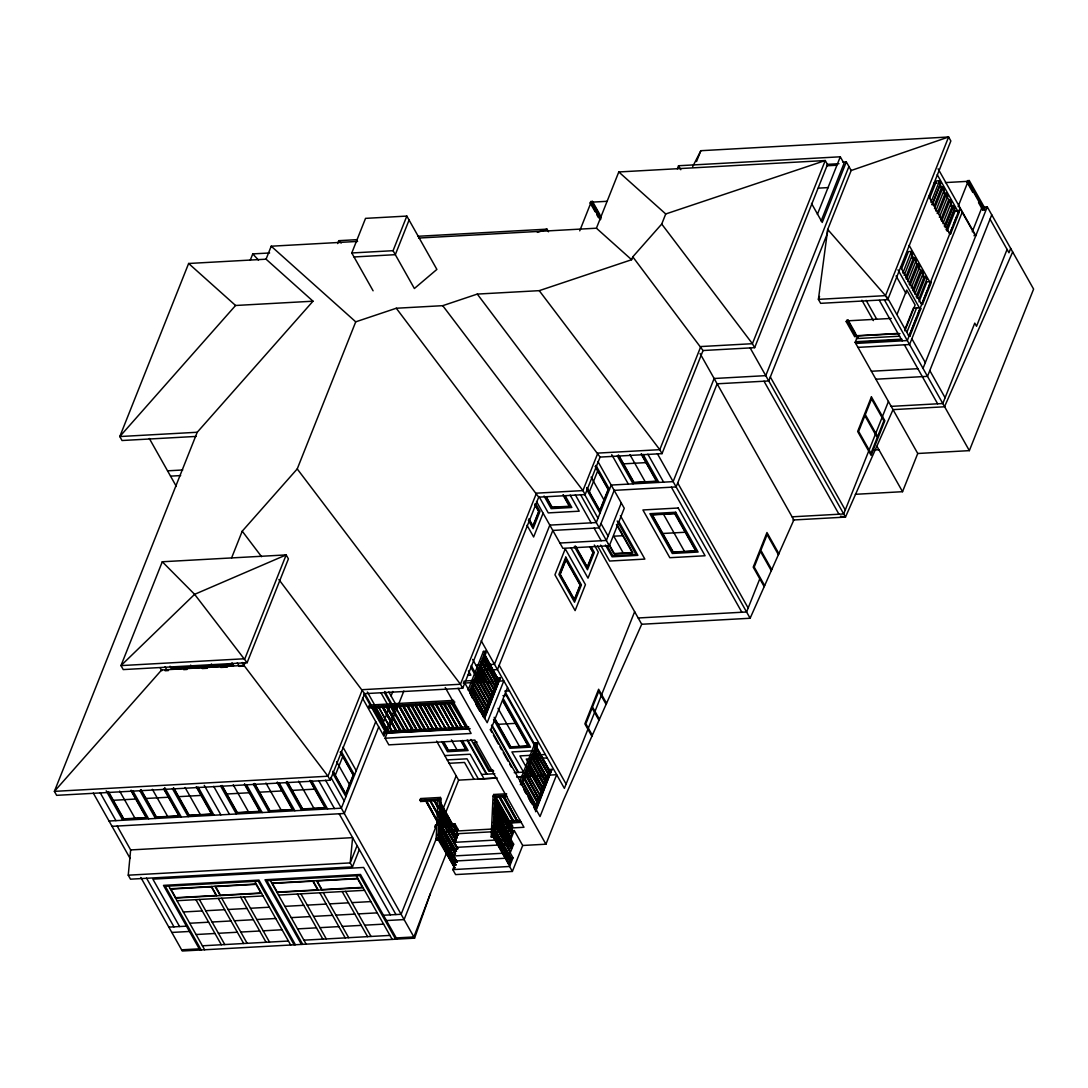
<?xml version="1.0" encoding="UTF-8"?>
<svg xmlns="http://www.w3.org/2000/svg" width="1088" height="1088" viewBox="0 0 1088 1088"><rect width="100%" height="100%" fill="white"/><g stroke="black" fill="none" stroke-linecap="round" stroke-linejoin="round"><path stroke-width="1.5" d="M436.098 839.977L438.015 799.163L438.763 800.482L420.689 801.489L419.941 800.156L420.594 798.538L440.382 797.436L441.13 798.769L438.763 840.249L436.098 839.977L438.763 840.249M437.743 825.234L437.906 821.875M437.825 839.882L440.382 797.436M438.437 838.073L437.743 838.957L454.73 867.925L438.437 838.073L454.73 867.925M439.076 824.446L439.035 825.289L450.65 824.65M429.515 799.938L457.667 848.531L438.845 815.388M439.674 811.662L439.715 810.818L456.008 840.67L439.022 811.702L456.008 840.67M440.096 802.577L440.137 801.734L458.306 834.904L440.055 803.692M495.543 797.341L493.816 837.202L492.102 837.298L491.164 836.93L493.068 796.117L493.721 794.485L506.627 793.778L505.974 795.396L493.068 796.117M492.102 837.298L492.334 832.252M493.272 812.124L493.435 808.765M493.816 837.202L492.878 836.835L494.795 796.022L509.524 822.025L495.462 798.266M494.727 804.086L494.768 803.23L511.999 834.741L494.904 805.582M359.326 849.578L352.444 866.878L130.492 879.172L128.248 875.187L130.642 849.932L117.191 826.05M855.345 494.306L902.537 491.694L917.742 453.492L855.168 342.448L857.752 335.947L899.966 333.608M140.842 877.472L182.281 951.007L414.569 938.155L430.644 892.894L447.862 849.633L457.708 849.089M430.358 893.615L413.889 936.958L396.25 937.938M400.466 731.748L401.322 731.177L400.466 731.748L386.267 706.547M451.67 825.221L452.526 824.65L451.67 825.221L440.626 805.623M278.895 579.537L364.63 693.668L330.222 780.205L56.644 795.342L54.4 791.37L197.227 432.262L313.004 301.199L266.057 259.189L188.632 263.486L119.802 436.546L122.033 440.518L196.098 436.424M250.267 260.168L252.756 253.898L269.62 252.974M266.057 259.189L271.211 246.214L357.598 241.427M162.289 561.762L120.986 665.598L123.23 669.582L247.112 662.714L288.415 558.878L286.171 554.907L162.289 561.762L194.616 594.334L247.112 662.714M337.647 243.562L338.79 240.679L357.258 239.646M373.089 290.795L351.778 252.974L365.541 218.362L406.83 216.077L436.886 269.416L414.378 288.51L393.067 250.689L406.83 216.077M231.594 557.926L242.23 531.175L297.228 468.928L355.735 321.83L396.277 308.244L442.734 305.674L477.292 294.086L539.24 290.659L631.625 259.719L632.781 256.836L661.722 224.06L665.734 213.969L825.262 160.534L827.506 164.519L754.65 347.67L703.038 350.526L632.781 256.836M409.074 220.048L395.311 254.674L354.022 256.958M245.126 662.51L243.97 665.421L161.65 669.977M335.281 775.309L342.734 756.554M454.158 703.324L369.485 708.002L368.737 706.683L369.39 705.065L453.723 700.386M374 707.227L374.87 706.656L388.851 732.387L374 707.227L388.851 732.387M392.292 732.197L378.311 706.466L392.931 732.17M375.741 721.643L341.333 808.18L109.045 821.032M378.733 726.947L344.311 813.484L112.037 826.336M391.068 695.939L392.85 691.465M595.122 211.738L590.172 202.953L590.743 201.511L592.47 201.416L599.896 214.608M579.741 230.833L590.838 202.912L600.304 219.708M600.97 218.974L591.886 202.858L592.47 201.416M470.002 728.946L383.683 733.203L384.363 731.49L468.71 726.825M408.639 731.299L394.658 705.554L409.278 731.258M383.969 733.706L384.363 731.49M396.29 705.228L385.968 731.19L372.939 708.043M439.62 831.966L523.981 827.288L474.858 740.085L388.824 744.858L385.084 738.222L403.852 691.03M412.719 731.068L398.738 705.323L412.719 731.068L413.59 730.497L399.378 705.296M388.198 732.428L375.006 708.084M418.567 238.054L596.414 228.208L618.786 171.958L825.262 160.534L752.406 343.699L754.65 347.67M383.044 706.194L397.025 731.938L382.391 706.234M357.095 845.594L350.214 862.906L352.444 866.878M414.868 704.97L429.719 730.13L414.868 704.97L415.725 704.385L429.719 730.13M404.546 731.517L405.416 730.946L404.546 731.517L390.347 706.33M422.824 705.051L423.681 704.48L437.879 729.681L423.042 704.507M426.918 704.834L441.973 729.45L428.781 705.106M403.471 705.065L417.452 730.81L402.818 705.106M427.557 704.793L441.973 729.45M430.998 704.602L446.053 729.218L432.861 704.888M420.893 730.619L421.75 730.034L420.893 730.619L406.694 705.418M431.65 704.562L446.053 729.218M435.091 704.371L435.513 703.297M424.986 730.388L425.843 729.817L424.986 730.388L410.788 705.187M435.73 704.344L436.166 703.256L450.146 729.001L435.295 703.841L450.146 729.001M439.171 704.154L440.028 703.569L454.226 728.77L439.389 703.61M429.066 730.17L429.923 729.586M443.265 703.922L458.32 728.552L444.339 702.807M419.818 704.167L433.799 729.898L419.954 705.595M443.904 703.882L458.32 728.552M447.345 703.691L462.4 728.321L449.208 703.977M437.24 729.708L423.259 703.977M447.984 703.664L462.4 728.321M437.879 729.681L423.898 703.936M451.438 703.474L466.494 728.09L452.54 702.263L466.494 728.09M441.334 729.49L442.19 728.906M445.414 729.259L446.27 728.688M364.63 693.668L462.713 688.242L538.71 497.148L396.277 308.244M420.689 801.489L421.342 799.857M449.494 729.028L450.364 728.457M468.03 690.132L483.426 651.399L485.37 651.29L486.118 652.623L470.084 692.92M453.587 728.81L439.606 703.066M455.369 854.298L425.422 800.17L455.369 854.298L439.198 826.785M454.226 728.77L440.246 703.038M437.689 821.671L426.074 800.129L440.055 825.874M469.35 691.574L485.37 651.29M677.307 168.858L678.545 165.743L840.29 156.794L844.016 163.431L821.127 221M484.378 714.707L471.036 688.935L485.03 714.68L470.179 689.506M475.062 680.639L489.11 704.398L474.912 679.198L475.769 678.626M480.502 666.93L494.564 690.703L480.366 665.502L481.222 664.918M495.924 687.276L481.943 661.531L495.924 687.276L481.073 662.102M543.089 513.182L533.623 536.982L527.027 525.273M457.667 728.579L443.686 702.848M461.761 728.362L448.569 704.018M465.841 728.13L466.738 727.464M696.524 161.554L700.849 150.702L948.614 136.993L950.858 140.964L887.754 299.622L820.651 303.334L818.407 299.363L827.723 229.459L851.17 170.503L948.614 136.993L885.51 295.637L887.754 299.622M435.567 824.976L435.173 827.179L435.567 824.976L454.947 823.902L458.034 829.382L456.77 831.123L453.968 826.146L440.096 826.907M438.029 821.454L401.118 914.274L383.479 915.253M439.906 816.734L456.171 775.826M482.868 716.652L498.263 677.933L500.317 677.824L484.582 718.597M483.766 715.605L488.077 704.766M489.314 701.665L493.626 690.826M494.85 687.725L497.937 679.973M485.738 711.28L486.608 710.709L485.738 711.28L471.539 686.079L486.39 711.253M473.77 682.081L487.75 707.826L473.906 683.522M488.471 704.439L475.266 680.095M489.831 701.012L490.688 700.427L489.831 701.012L470.832 667.23M491.83 697.544L477.85 671.813L491.83 697.544L477.999 673.241M492.551 694.158L493.408 693.586L492.551 694.158L479.142 670.358M493.911 690.73L494.564 690.703M495.271 687.303L481.29 661.572L482.582 661.49M496.645 683.876L497.502 683.305L496.645 683.876L482.446 658.689M484.663 654.677L498.644 680.422L484.704 656.118M439.212 828.906L458.606 780.137L436.614 741.118M485.03 714.68L471.036 688.935M489.11 704.398L475.13 678.654M436.642 837.774L404.097 919.578L386.471 920.557M484.296 718.094L500.317 677.824M444.353 825.098L443.714 825.139M439.77 809.472L447.794 824.908M507.538 687.507L490.906 729.327L540.042 816.53L556.675 774.697L516.868 776.914M538.71 497.148L585.167 494.578L600.086 457.082L477.292 294.086M589.37 491.844L597.679 470.927M456.77 831.123L458.034 829.382M455.369 840.698L456.226 840.126M439.919 806.276L457.164 837.787L440.11 807.786M457.667 834.931L458.524 834.36M454.73 854.325L455.586 853.754M456.525 851.414L438.641 819.93M457.028 848.558L430.154 799.898M457.667 848.531L439.498 815.361M452.798 869.611L456.239 860.962L513.019 857.82L509.578 866.47L512.38 871.447L455.6 874.589L452.798 869.611L509.578 866.47M454.09 867.952L454.947 867.381M438.641 833.53L455.886 865.042L438.831 835.04M438.858 828.988L457.028 862.158L439.008 830.443M502.642 796.946L503.105 795.777M621.275 502.955L606.37 540.45L559.912 543.034M536.493 501.473L562.89 548.338L609.348 545.754L624.267 508.259L597.924 461.516M519.629 781.701L535.024 742.968L536.969 742.859L537.717 744.192L521.682 784.489M520.322 784.693L536.969 742.859M522.417 781.048L536.615 806.249M538.696 799.422L525.368 773.65L539.349 799.394L511.904 751.93L532.576 750.788M528.591 763.953L543.429 789.113L529.23 763.912L530.087 763.341M534.82 751.658L548.882 775.418L534.684 750.217L535.541 749.646M536.262 746.246L550.242 771.99L535.514 746.286L536.683 746.749M520.05 820.298L509.157 820.896L508.477 822.61L520.934 821.875M508.871 822.066L509.524 822.025M508.762 823.113L509.157 820.896M512.965 821.834L513.822 821.25L512.965 821.834L498.766 796.634M510.694 822.596L512.774 826.268L512.094 827.982L509.334 823.072L521.22 822.378M600.086 457.082L662.021 453.642L703.038 350.526M510.857 837.638L494.55 807.772L510.857 837.638L494.741 809.282M511.36 834.782L512.217 834.21M494.986 798.687L513.155 831.858L495.938 801.57M517.698 821.576L503.744 795.736L517.698 821.576L503.894 797.178M510.857 839.215L514.298 830.566L457.518 833.707L454.077 842.357L510.857 839.215L513.658 844.193L510.218 852.842L513.019 857.82M493.911 821.399L510.218 851.265L494.102 822.909M510.721 848.409L511.578 847.838L510.721 848.409L494.265 819.21M494.346 812.314L512.516 845.485L494.496 813.77M493.272 835.026L509.578 864.878L493.462 836.536M510.082 862.036L510.938 861.465L510.082 862.036L493.626 832.837M511.877 859.112L493.054 825.982M534.466 808.221L549.862 769.502L551.915 769.393L535.554 811.716M535.364 807.174L541.525 791.683M543.986 785.495L547.686 776.193M535.976 806.276L522.784 781.932M537.336 802.849L538.193 802.278L537.336 802.849L523.926 779.049M540.709 795.967L526.075 770.263L527.367 770.195M541.43 792.581L542.286 791.996L541.43 792.581L527.231 767.38M542.79 789.154L526.225 759.07L529.271 758.907M544.15 785.726L545.006 785.155L544.15 785.726L530.74 761.926M545.51 782.299L546.366 781.728L545.51 782.299L531.311 757.098L532.603 757.03M534.181 753.059L547.522 778.845L533.678 754.542M548.23 775.445L548.882 775.418M534.616 809.703L535.473 809.132L522.063 785.332M539.349 799.394L525.368 773.65M543.429 789.113L529.448 763.382M535.894 809.662L551.915 769.393M512.38 871.447L522.702 845.485L514.298 830.566M634.644 611.714L564.386 788.378L481.209 640.75M522.702 845.485L545.931 844.193L563.339 800.442L641.716 624.254L597.584 545.918M817.387 214.363L840.29 156.794M842.942 162.071L846.314 161.894L822.229 222.455L811.512 203.442M848.926 166.532L765.762 375.646L714.136 378.502L673.132 481.63L611.184 485.058L596.278 522.553L549.821 525.123L494.469 664.292L475.973 665.326M819.563 296.453L818.407 299.363L885.51 295.637L827.723 229.459L827.274 233.784L768.754 380.95L717.128 383.806L676.124 486.934L614.176 490.362L599.27 527.857L552.813 530.427L497.461 669.596L478.965 670.63M856.487 335.022L855.902 336.464L854.624 336.532L846.206 321.613L846.79 320.171L848.069 320.103L855.712 333.662M855.902 336.464L847.498 321.545L848.069 320.103M854.624 336.532L854.91 335.811L898.022 333.431M759.778 578.816L746.586 611.986L638.18 617.984M901.68 268.573L908.439 251.573L911.445 251.41L912.764 253.735L904.155 275.359M929.791 197.907L936.55 180.907L939.556 180.744L940.862 183.07L932.266 204.694M902.85 273.047L911.445 251.41M930.947 202.382L939.556 180.744M932.049 204.707L940.644 183.07M905.502 277.889L913.498 257.788L911.254 253.817M934.225 205.673L941.596 187.122L939.366 183.151L940.862 183.07M906.399 279.344L914.994 257.706L911.989 257.883M934.497 208.678L943.106 187.041L940.1 187.204M907.705 281.67L916.314 260.032L914.994 257.706M935.816 210.99L944.411 189.366L943.106 187.041M897.042 314.391L906.726 290.047L915.13 304.98L904.849 330.834M909.051 284.186L917.048 264.098L915.552 261.446M937.162 213.52L945.146 193.433L942.915 189.448M909.949 285.641L918.544 264.017L917.048 264.098M938.672 213.425L946.655 193.338L943.65 193.514M911.254 287.966L919.863 266.329L918.544 264.017M939.366 217.301L947.961 195.663L946.655 193.338M912.601 290.482L920.598 270.395L919.102 267.743M940.712 219.817L948.695 199.73L947.199 197.078M913.498 291.938L922.094 270.314L920.598 270.395M941.596 221.272L950.205 199.648L948.695 199.73M914.804 294.263L923.413 272.626L922.094 270.314M942.915 223.598L951.51 201.96L950.205 199.648M916.15 296.779L924.147 276.692L921.903 272.721L923.413 272.626M944.262 226.114L952.245 206.026L950.014 202.042L951.51 201.96M917.048 298.248L925.643 276.61L922.638 276.774M945.146 227.569L953.754 205.945L950.749 206.108M904.862 329.528L913.362 308.149L920.244 307.768L920.815 308.761L909.908 336.178L908.453 335.172L909.908 336.178M954.842 208.27L946.247 229.908L955.06 208.257L953.754 205.945M918.966 299.023L926.962 278.936L925.643 276.61M906.97 332.071L916.667 307.714M919.006 301.838L926.99 281.751L930.58 281.806L931.138 282.798L922.529 304.436L921.672 304.49L900.524 266.954M947.104 231.173L955.101 211.086L958.678 211.14L959.235 212.133L950.64 233.77L949.783 233.811L928.622 196.289M972.754 192.345L966.974 182.09L967.545 180.649L969.272 180.554L984.966 208.406L984.382 209.848L982.668 209.943L978.534 202.613M958.093 206.557L967.844 182.036L982.042 207.237L972.291 231.758M909.35 335.186L920.244 307.768M922.529 304.436L921.971 303.443L930.58 281.806M958.678 211.14L950.082 232.778L950.64 233.77M910.262 333.173L916.314 317.954M917.524 314.908L919.346 310.338M920.815 308.761L919.945 308.815L927.207 290.578M928.431 287.49L952.231 227.637M953.469 224.55L956.542 216.825M959.235 212.133L958.378 212.187L960.106 207.862M962.35 211.834L909.568 344.529L857.956 347.385M888.434 401.486L843.69 513.958L792.078 516.827M982.668 209.943L983.239 208.502M974.059 235.797L974.63 234.355M923.018 368.397L987.265 206.87L982.192 207.142M991.753 214.826L927.506 376.353L875.881 379.222M1007.094 249.424L976.534 326.278L974.766 323.136L942.806 403.512L891.181 406.368M1010.684 248.431L1008.97 252.756L990.026 219.15M917.742 453.492L969.354 450.636L1033.6 289.095L987.265 206.87M984.382 209.848L968.687 181.995L969.272 180.554M457.327 831.096L454.254 825.615L454.947 823.902M944.561 406.64L1012.67 251.954M641.716 624.254L750.122 618.256L793.846 519.955L700.046 353.491M692.675 166.627L700.849 150.702M313.004 301.199L235.579 305.483L119.802 436.546L197.227 432.262M161.894 669.678L54.4 791.37L327.978 776.22L330.222 780.205M537.35 232.37L546.992 229.146L548.488 231.798M855.726 343.441L907.324 340.544L909.051 336.219L887.06 297.078M165.09 670.752L168.463 670.548M183.641 669.65L187.014 669.46M202.191 668.562L207.25 668.263M220.728 667.461L227.474 667.066M239.278 666.359L244.338 666.06L242.338 662.51M827.179 164.356L838.97 163.703M826.567 165.798L836.672 165.24M818.326 188.142L828.43 187.585M607.199 201.294L592.171 202.137L600.848 217.532M933.654 183.233L937.013 183.042M945.418 182.58L967.259 181.37M590.172 202.953L591.886 202.858M966.974 182.09L968.687 181.995M946.465 195.745L947.961 195.663M417.71 236.3L546.992 229.146M953.564 208.352L955.06 208.257M957.821 211.194L955.101 211.086M351.778 252.974L393.067 250.689M949.212 232.818L950.082 232.778L949.185 232.764M914.804 260.114L916.314 260.032M918.354 266.41L919.863 266.329M891.276 318.417L847.783 320.824L856.202 335.743M846.206 321.613L847.498 321.545M856.46 338.586L899.599 336.192M855.454 341.714L901.911 339.143L901.626 339.878L855.168 342.448M871.406 371.253L917.864 368.682M944.642 406.776L893.03 409.632L845.471 517.099L792.962 520.01M167.552 470.832L182.73 469.989M170.544 476.136L180.662 475.578M623.587 463.855L645.946 462.618M873.854 450.051L878.914 449.766M622.771 535.704L613.782 536.194L623.288 553.071M662.823 533.487L685.182 532.25M172.652 667.692L189.856 666.74M193.297 666.55L210.501 665.598M213.942 665.407L231.146 664.455M172.407 668.046L190.468 667.053M193.052 666.903L211.113 665.91M213.697 665.761L231.771 664.768M485.098 655.18L498.644 680.422M483.942 658.077L497.502 683.305M479.862 668.345L493.408 693.586M479.645 668.889L493.204 694.117M478.285 672.316L476.993 672.384L491.191 697.585M467.622 675.349L470.873 675.172L468.425 670.834M477.129 675.199L475.85 675.267L490.47 700.971M476.925 675.743L490.688 700.427M464.889 680.979L484.187 679.905L472.654 659.437M498.114 679.918L498.862 679.878M463.23 683.114L503.812 680.87L487.179 722.704L463.814 681.238M504.723 691.152L509.456 690.894M502.942 695.681L506.301 695.49L549.494 772.031M368.737 706.683L454.77 701.923M398.521 705.867L413.372 731.027M452.295 702.889L454.58 702.766M498.127 724.322L515.372 723.37M389.708 731.707L399.826 731.15M409.945 730.592L420.077 730.034M430.195 729.463L440.314 728.906M448.746 728.443L458.864 727.886M383.683 733.203L469.717 728.443M385.084 738.222L471.118 733.462L445.25 687.548M477.115 742.125L474.082 742.288L489.804 770.209L492.85 770.046M444.774 755.602L470.166 754.215L483.983 778.722M534.154 750.706L537.309 750.53M533.963 753.603L532.671 753.671L546.87 778.872M447.195 759.9L467.01 758.812L478.407 779.035L494.292 778.165M545.306 754.514L519.901 755.915L531.27 776.138L523.954 776.546M449.113 763.3L464.522 762.457L474.001 779.28M532.331 758.744L547.223 757.914M531.461 759.914L530.169 759.982L544.789 785.686M531.243 760.458L545.006 785.155M528.727 766.768L542.286 791.996M493.707 771.025L488.906 771.283L470.982 739.473M527.15 770.726L525.858 770.807L540.056 796.008M481.576 774.452L494.809 773.704M514.216 772.657L523.287 772.154M549.712 771.487L550.46 771.446M458.606 780.137L497.23 778.002M517.018 776.927L521.846 776.655M113.315 800.292L135.687 799.041M146.01 798.47L168.382 797.232M178.269 796.688L201.076 795.423M226.875 793.995L249.247 792.758M259.57 792.186L281.942 790.949M291.829 790.405L314.636 789.14M419.941 800.156L439.729 799.068M429.937 800.442L443.496 825.683M434.03 800.224L438.11 808.656M494.469 797.395L506.94 796.185L502.846 796.402L517.045 821.603M493.231 822.297L510.218 851.265M439.824 826.418L454.254 825.615M130.642 849.932L352.607 837.638L350.214 862.906L128.248 875.187M491.164 836.93L492.878 836.835M513.658 844.193L456.878 847.334L453.438 855.984L510.218 852.842M170.272 888.76L256.306 884M271.782 883.143L357.816 878.383M175.508 898.049L261.528 893.289M277.018 892.432L363.052 887.658M177.004 900.701L263.024 895.941M278.514 895.084L364.548 890.324M183.355 911.975L202.273 910.928M205.714 910.738L224.645 909.69M228.086 909.5L247.017 908.453M250.458 908.262L269.375 907.215M284.866 906.358L303.797 905.311M307.238 905.121L326.155 904.074M329.596 903.883L348.527 902.822M351.968 902.632L370.899 901.585M189.706 923.25L208.624 922.202M212.065 922.012L230.996 920.965M234.437 920.774L253.368 919.727M256.809 919.537L275.726 918.49M291.217 917.633L310.148 916.586M313.589 916.382L332.52 915.334M335.961 915.144L354.878 914.097M358.319 913.906L377.25 912.859M168.83 927.139L186.47 926.16M171.822 932.443L189.448 931.464M196.058 934.524L214.975 933.477M218.416 933.286L237.347 932.239M240.788 932.049L259.719 931.002M263.16 930.811L282.091 929.764M297.568 928.894L316.499 927.846M319.94 927.656L338.871 926.609M342.312 926.418L361.23 925.371M364.67 925.181L383.602 924.134M202.409 945.798L288.442 941.025M303.919 940.168L389.953 935.408M181.614 949.81L199.24 948.845M921.074 303.43L921.971 303.443M840.453 516.229L845.471 517.099L750.013 347.698M618.786 171.958L665.734 213.969M596.414 228.208L631.625 259.719M271.211 246.214L355.735 321.83M188.632 263.486L235.579 305.483M338.79 240.679L341.197 243.018M252.756 253.898L258.482 260.1M661.722 224.06L752.406 343.699L700.794 346.555L659.777 449.67L662.021 453.642M539.24 290.659L659.777 449.67L597.842 453.098L582.923 490.593L585.167 494.578M442.734 305.674L582.923 490.593L536.466 493.163L460.469 684.257L462.713 688.242M297.228 468.928L460.469 684.257L362.399 689.683L327.978 776.22L243.454 664.727M242.23 531.175L261.582 556.702M938.087 168.79L975.8 235.702M958.936 206.516L973.814 232.9M937.23 174.651L958.378 212.187M909.133 245.317L930.281 282.853M846.314 161.894L851.17 170.503M897.981 269.824L919.945 308.815M896.104 275.944L905.978 293.447M911.866 338.749L925.317 362.617M929.805 370.573L945.105 397.732M884.503 300.043L969.354 450.636M879.376 300.397L902.183 340.87M904.4 344.814L937.638 403.798M866.116 300.356L876.778 319.274M861.914 300.261L873.378 320.62M857.752 335.947L858.31 336.94M857.426 336.6L858.01 337.634M876.969 446.311L902.537 491.694M678.545 165.743L680.789 169.728M770.331 376.992L845.267 510M764.021 381.222L838.97 514.23M596.782 214.676L598.427 217.614M771.746 569.622L760.866 550.297L767.108 534.616L778.396 554.662L778.858 553.642L766.972 532.535L753.209 567.161L764.184 586.636M771.297 570.642L760.43 551.385L754.202 567.066L764.633 585.602M677.702 482.963L748.163 608.015M657.383 453.669L750.122 618.256M671.391 487.193L741.853 612.245M647.863 454.199L663.612 482.147M643.103 454.417L658.879 482.419M641.471 453.873L657.03 481.494L633.801 482.773L618.242 455.151M641.118 454.05L656.418 481.182L634.046 482.419L618.759 455.287M629.938 454.662L645.225 481.807M663.544 514.298L684.162 550.895M617.29 455.845L633.066 483.847M611.755 454.675L628.347 484.106M595.952 465.392L609.47 489.382M595.367 466.208L608.478 489.464L599.869 511.102L586.772 487.846M595.272 466.643L608.151 489.491L599.828 510.408L586.949 487.56M620.405 515.685L644.871 559.096L609.593 561.041L600.63 545.129M618.8 521.478L637.894 555.37L612.082 556.811L605.445 545.02M617.209 521.016L636.045 554.458L612.816 555.737L607.077 545.564M591.11 477.102L603.99 499.95M617.535 525.64L632.89 552.881L614.054 553.928L608.41 543.891M616.434 524.457L632.278 552.568L614.298 553.561L609.552 545.129M586.718 489.6L600.005 513.182M584.732 494.673L598.006 518.214M600.984 523.518L608.083 536.112M580.53 494.591L609.348 545.754M575.362 494.877L591.11 522.838M594.102 528.142L601.202 540.736M570.153 495.081L579.224 511.183L548.257 512.897L539.186 496.794M594.306 545.034L598.346 552.187L588.01 578.15L571.064 548.066M565.488 496.264L571.826 507.498L551.181 508.64L544.054 495.992M563.394 494.904L569.976 506.573L551.902 507.566L546.149 497.352M562.972 494.945L569.35 506.26L552.146 507.212L546.57 497.311M591.042 546.611L594.334 552.459L587.452 569.772L574.274 546.38M590.118 546.815L593.341 552.554L587.316 567.691L575.212 546.203M589.682 546.666L593.014 552.582L587.275 566.998L575.62 546.312M536.03 504.356L539.988 511.374L533.106 528.673L528.36 520.254M534.888 504.166L538.995 511.455L532.97 526.606L529.693 520.771M534.684 504.41L538.669 511.482L532.93 525.912L528.945 518.84M606.546 703.297L598.631 689.248L584.868 723.86L591.872 736.29M606.125 704.385L598.767 691.329L592.525 707.01L599.447 719.29M598.985 720.31L592.103 708.098L585.861 723.778L592.334 735.27M499.174 665.271L566.1 784.054M483.426 651.399L484.174 652.732M535.024 742.968L535.772 744.301M505.553 692.634L550.242 771.99M483.698 655.262L497.896 680.462M534.902 749.673L549.1 774.874M483.086 658.648L497.284 683.849M503.676 699.394L530.522 747.143L509.85 748.272L493.544 719.345M533.324 753.644L547.522 778.845M502.942 700.468L528.673 746.218L510.585 747.211L494.782 719.168M502.697 700.822L528.061 745.919L510.83 746.858L494.156 717.278M480.583 664.958L494.782 690.159M546.366 781.728L532.168 756.527L546.162 782.272M498.032 708.342L519.466 746.382M471.158 665.434L475.306 672.806M476.966 675.743L479.454 680.177M527.87 767.339L542.069 792.54M473.552 682.625L487.75 707.826M472.899 682.666L487.098 707.853M472.396 685.508L486.608 710.709M538.193 802.278L523.994 777.077L537.989 802.822M491.926 725.03L518.568 772.412M491.477 725.438L517.929 772.439M483.086 716.162L469.676 692.362L472.614 698.496M490.185 729.49L491.817 732.374M493.449 735.27L498.318 743.947M499.95 746.83L501.582 749.727M503.2 752.61L508.082 761.287M509.701 764.184L511.333 767.081M475.769 704.099L479.713 711.103M525.001 791.466L526.578 794.267M528.156 797.069L532.1 804.073M533.678 806.861L535.255 809.662M523.79 789.562L525.368 792.363M529.312 799.367L530.89 802.169M458.062 688.255L545.931 844.193M500.412 797.463L513.822 821.25M467.908 740.357L486.948 774.139M499.406 796.593L513.604 821.794M467.106 740.126L486.295 774.18M495.543 796.28L509.742 821.481M493.721 794.485L494.469 795.818M462.4 740.438L468.112 750.557L447.454 751.699L441.755 741.567M513.155 831.858L494.292 799.585L512.502 831.898M461.271 740.778L466.262 749.646L448.188 750.625L443.197 741.771M460.877 740.874L465.65 749.333L448.433 750.271L443.673 741.826M494.115 803.27L511.999 834.741M494.686 810.111L510.218 837.665M494.306 813.171L512.516 845.485M494.482 814.681L511.863 845.526M451.438 739.935L457.178 750.135M494.129 816.857L511.578 847.838M494.088 817.714L511.36 848.368M494.047 823.738L509.578 851.292M493.014 826.839L511.224 859.153M510.938 861.465L493.49 830.484L510.721 861.995M433.799 729.898L418.962 704.738L433.16 729.939M493.231 835.883L509.578 864.878M493.408 837.366L508.939 864.919M412.434 706.017L425.843 729.817M411.427 705.16L425.626 730.361M408.34 706.248L421.75 730.034M406.912 704.874L421.546 730.578M417.452 730.81L402.614 705.65L416.813 730.837M388.824 691.968L395.542 703.895M384.758 691.506L394.713 709.186M384.513 692.92L394.291 710.274M391.993 707.146L405.416 730.946M391 706.289L405.198 731.49M381.058 692.947L389.3 707.581L383.86 721.276L367.363 692.009M456.049 826.921L453.655 823.97M387.124 705.976L401.322 731.177M386.485 706.003L401.105 731.707M386.376 706.275L400.574 731.476M439.906 802.25L458.306 834.904M440.735 805.351L451.778 824.962M439.878 807.119L457.164 837.787M382.935 706.466L397.134 731.666M397.025 731.938L382.174 706.778L396.372 731.979M440.055 808.615L456.511 837.814M434.248 799.68L438.192 806.67M434.139 799.952L438.083 806.942M440.45 811.145L448.338 825.153M433.595 799.707L437.974 807.214M440.341 811.417L448.229 825.411M440.477 812.858L447.576 825.452M438.6 820.787L455.872 851.442M364.793 693.586L371.307 705.16M363.95 693.954L385.546 732.265L383.969 736.236L362.481 698.102M438.818 829.831L457.028 862.158M438.994 831.341L456.389 862.186M455.886 865.042L437.961 834.414L455.233 865.069M342.978 747.143L356.238 770.685M341.238 751.427L354.525 775.01M340.422 751.835L353.532 775.091L345.78 794.566L332.683 771.297M340.326 752.27L353.206 775.118L345.739 793.873L333.676 772.453M336.6 761.641L349.466 784.502M149.314 438.464L176.351 486.445M332.629 773.065L345.916 796.634M330.929 777.43L344.189 800.972M325.57 780.218L414.569 938.155M339.157 813.77L395.95 914.559M318.662 780.558L334.451 808.561M390.361 914.872L363.637 867.462L152.864 879.131L179.588 926.541M311.78 780.939L327.556 808.942M310.148 780.395L325.706 808.017L302.478 809.295L286.919 781.674M309.808 780.572L325.094 807.704L302.722 808.942L287.436 781.81M396.93 939.121L360.495 874.466L264.996 879.757L301.43 944.411M395.638 939.202L359.761 875.541L266.859 880.682L302.722 944.343M237.306 662.796L238.938 665.693M356.32 875.731L392.197 939.393M231.989 662.796L233.621 665.693L171.673 669.12L170.041 666.223M298.615 781.184L313.915 808.33M285.981 782.367L301.757 810.37M345.617 891.371L371.022 936.455M342.176 891.562L367.581 936.646M279.099 782.748L294.875 810.75M211.344 663.938L212.976 666.835M277.454 782.204L293.026 809.826L269.797 811.118L254.225 783.496M277.114 782.381L292.4 809.513L270.028 810.75L254.742 783.618M265.921 782.993L281.221 810.138M316.526 880.668L321.762 889.957M323.245 892.609L348.663 937.693M313.086 880.858L318.308 890.147M319.804 892.799L345.222 937.883M190.686 665.081L192.318 667.978M253.286 784.176L269.062 812.178M246.405 784.557L262.181 812.559M244.759 784.013L260.331 811.634L237.102 812.926L222.36 786.76M244.419 784.19L259.706 811.322L237.347 812.573L222.047 785.427M300.886 893.846L326.291 938.93M297.446 894.037L322.85 939.121M233.24 784.815L248.526 811.947M165.036 666.794L166.682 669.691M160.222 667.937L161.799 670.738M220.592 785.985L236.368 813.987M270.3 880.491L306.163 944.153M213.71 786.366L229.486 814.368M295.406 944.751L258.985 880.097L163.486 885.374L199.92 950.028M204.272 785.373L220.878 814.844M294.127 944.819L258.25 881.158L165.335 886.298L201.212 949.96M254.81 881.348L290.673 945.01M198.22 787.222L213.996 815.225M196.588 786.678L212.146 814.3L188.918 815.592L173.359 787.97M196.248 786.855L211.534 814.001L189.162 815.238L173.876 788.093M185.055 787.481L200.355 814.613M244.106 896.988L269.511 942.072M240.666 897.178L266.07 942.262M172.421 788.65L188.197 816.653M164.71 787.562L181.315 817.034M164.71 789.942L179.466 816.109L156.237 817.401L140.665 789.779M163.554 788.664L178.84 815.81L156.468 817.047L141.182 789.902M215.002 886.285L220.238 895.574M221.734 898.226L247.139 943.323M211.562 886.475L216.798 895.764M218.294 898.416L243.698 943.514M152.361 789.29L167.661 816.422M139.726 790.459L155.502 818.462M199.362 899.463L224.781 944.561M195.922 899.654L221.34 944.751M132.845 790.84L148.621 818.842M131.199 790.296L146.771 817.918L123.542 819.21L107.97 791.588M130.859 790.473L146.146 817.618L123.787 818.856L108.487 791.71M119.68 791.098L134.966 818.23M168.776 886.108L204.653 949.77M106.202 790.799L122.808 820.27M100.15 792.662L115.926 820.651M146.526 878.111L173.985 926.854M93.296 793.084L130.138 858.473M286.171 554.907L244.868 658.743L120.986 665.598L194.616 594.334L286.171 554.907M565.257 548.828L554.934 574.79L575.117 610.599L585.439 584.637L565.257 548.828M565.774 557.138L558.892 574.45L574.546 602.222L581.427 584.909L565.774 557.138M565.91 559.218L559.885 574.355L574.41 600.141L580.434 585.004L565.91 559.218M565.95 559.912L560.211 574.328L574.369 599.447L580.108 585.031L565.95 559.912M871.42 396.862L857.643 431.474L871.107 455.355L884.87 420.743L871.42 396.862M864.878 415.711L858.636 431.392L870.971 453.274L877.214 437.594L864.878 415.711M871.542 398.942L865.314 414.623L877.635 436.506L883.878 420.825L871.542 398.942M678.191 508.014L642.913 509.973L669.814 557.709L705.092 555.764L678.191 508.014M675.702 512.258L649.89 513.686L672.302 553.466L698.115 552.038L675.702 512.258M674.968 513.318L651.739 514.61L673.037 552.405L696.266 551.113L674.968 513.318M674.723 513.672L652.351 514.91L673.282 552.051L695.654 550.814L674.723 513.672M211.317 886.829L170.884 889.073L175.753 897.695L216.186 895.451L211.317 886.829M256.061 884.354L215.628 886.598L220.483 895.22L260.916 892.976L256.061 884.354M312.841 881.212L272.408 883.456L277.263 892.078L317.696 889.834L312.841 881.212M357.571 878.737L317.138 880.981L321.994 889.59L362.44 887.359L357.571 878.737"/></g></svg>
